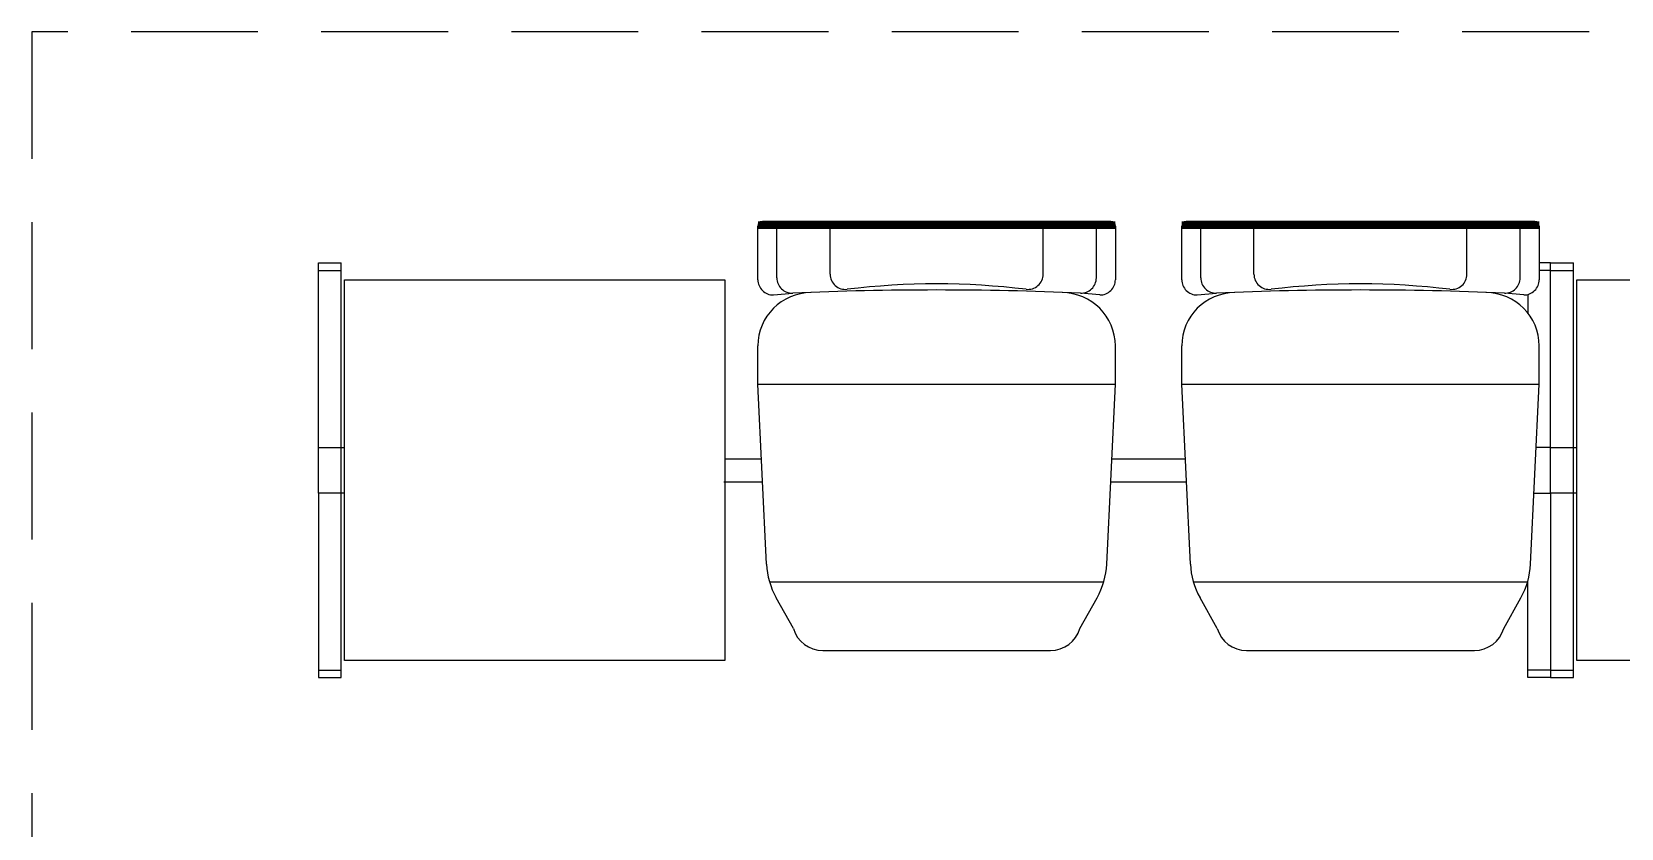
# Model space of a CAD drawing. Header units: inches. Extents: x 482566 to 494966, y -26460 to -22226.
# Drawn here: x 486400.6 to 486494.7, y -23270.6 to -23223.6 of the extents above; entities that cross this region are included whole.
import ezdxf

# ---------------------------------------------------------------- set-up
doc = ezdxf.new("R2010")
doc.units = ezdxf.units.IN
doc.header["$LTSCALE"] = 15
doc.header["$MEASUREMENT"] = 0
doc.linetypes.add('DASHED', pattern=[0.75, 0.5, -0.25])
doc.layers.add('Water Main', color=5, linetype='DASHED')

msp = doc.modelspace()

# ---------------------------------------------------------------- linework, layer by layer
at = {"linetype": 'Continuous'}
for p, q in [((486443.5967693014, -23238.21992718009, 3.811500000000003), (486443.5967693014, -23235.04717611385, 3.811500000000003)), ((486444.7217693014, -23238.11257409472, 3.811500000000003), (486444.7217693014, -23235.22717611385, 3.811500000000003)), ((486447.8717693015, -23237.89072151603, 3.811500000000003), (486447.8717693015, -23235.22717611385, 3.811500000000003)), ((486460.4717693014, -23237.89072151603, 3.811500000000003), (486460.4717693014, -23235.22717611385, 3.811500000000003)), ((486463.6217693015, -23238.11257409472, 3.811500000000003), (486463.6217693015, -23235.22717611385, 3.811500000000003)), ((486464.7467693015, -23235.04717611385, 3.811500000000003), (486464.7467693015, -23238.21992718009, 3.811500000000003)), ((486468.672689208, -23238.21992718009, 3.811500000000003), (486468.672689208, -23235.04717611385, 3.811500000000003)), ((486469.797689208, -23238.11257409472, 3.811500000000003), (486469.797689208, -23235.22717611385, 3.811500000000003)), ((486472.9476892079, -23237.89072151603, 3.811500000000003), (486472.9476892079, -23235.22717611385, 3.811500000000003)), ((486485.547689208, -23237.89072151603, 3.811500000000003), (486485.547689208, -23235.22717611385, 3.811500000000003)), ((486488.6976892079, -23238.11257409472, 3.811500000000003), (486488.6976892079, -23235.22717611385, 3.811500000000003)), ((486489.8226892079, -23235.04717611385, 3.811500000000003), (486489.8226892079, -23238.21992718009, 3.811500000000003)), ((486444.5177433955, -23239.11968275098, 3.811500000000003), (486445.6607821118, -23239.01172814194, 3.811500000000003)), ((486463.8257952075, -23239.11968275098, 3.811500000000003), (486462.6827564912, -23239.01172814194, 3.811500000000003)), ((486469.593663302, -23239.11968275098, 3.811500000000003), (486470.7367020181, -23239.01172814194, 3.811500000000003)), ((486488.9017151138, -23239.11968275098, 3.811500000000003), (486487.7586763977, -23239.01172814194, 3.811500000000003)), ((486443.5967693014, -23244.38468275098, 3.811500000000003), (486443.5967693014, -23242.13468275098, 3.811500000000003)), ((486464.7467693015, -23244.38468275098, 3.811500000000003), (486464.7467693015, -23242.13468275098, 3.811500000000003)), ((486468.672689208, -23244.38468275098, 3.811500000000003), (486468.672689208, -23242.13468275098, 3.811500000000003)), ((486489.8226892079, -23244.38468275098, 3.811500000000003), (486489.8226892079, -23242.13468275098, 3.811500000000003)), ((486443.5967693014, -23244.38468275098, 3.811500000000003), (486464.7467693015, -23244.38468275098, 3.811500000000003)), ((486444.1081791589, -23255.02200778746, 3.811500000000003), (486443.5967693014, -23244.38468275098, 3.811500000000003)), ((486464.235359444, -23255.02200778746, 3.811500000000003), (486464.7467693015, -23244.38468275098, 3.811500000000003)), ((486468.672689208, -23244.38468275098, 3.811500000000003), (486489.8226892079, -23244.38468275098, 3.811500000000003)), ((486469.1840990655, -23255.02200778746, 3.811500000000003), (486468.672689208, -23244.38468275098, 3.811500000000003)), ((486489.3112793504, -23255.02200778746, 3.811500000000003), (486489.8226892079, -23244.38468275098, 3.811500000000003)), ((486444.2885068645, -23256.08468275099, 3.811500000000003), (486464.0550317384, -23256.08468275099, 3.811500000000003)), ((486469.364426771, -23256.08468275099, 3.811500000000003), (486489.130951645, -23256.08468275099, 3.811500000000003)), ((486445.7007966134, -23258.82536738141, 3.811500000000003), (486444.6808316976, -23257.01196962549, 3.811500000000003)), ((486462.6427419895, -23258.82536738141, 3.811500000000003), (486463.6627069053, -23257.01196962549, 3.811500000000003)), ((486470.7767165198, -23258.82536738141, 3.811500000000003), (486469.7567516041, -23257.01196962549, 3.811500000000003)), ((486487.718661896, -23258.82536738141, 3.811500000000003), (486488.7386268117, -23257.01196962549, 3.811500000000003)), ((486447.4326247209, -23260.13468275098, 3.811500000000003), (486460.910913882, -23260.13468275098, 3.811500000000003)), ((486472.5085446273, -23260.13468275098, 3.811500000000003), (486485.9868337886, -23260.13468275098, 3.811500000000003))]:
    msp.add_line(p, q, dxfattribs=at)
at = {"color": 7, "linetype": 'Continuous'}
for p, q in [((486464.4767693015, -23234.77717611384, 3.811500000000003), (486443.8667693014, -23234.77717611384, 3.811500000000003)), ((486489.552689208, -23234.77717611384, 3.811500000000003), (486468.942689208, -23234.77717611384, 3.811500000000003)), ((486417.5976892078, -23248.13092943241, 3.811500000000003), (486419.1432356028, -23248.13092943241, 3.811500000000003)), ((486417.5976892078, -23250.83092943242, 3.811500000000003), (486417.5976892078, -23248.13092943241, 3.811500000000003)), ((486490.4976892078, -23248.13092943241, 3.811500000000003), (486489.6425811946, -23248.13092943241, 3.811500000000003)), ((486490.4976892078, -23250.83092943242, 3.811500000000003), (486490.4976892078, -23248.13092943241, 3.811500000000003)), ((486490.497689208, -23248.13092943241, 3.811500000000003), (486492.0432356028, -23248.13092943241, 3.811500000000003)), ((486490.497689208, -23250.83092943242, 3.811500000000003), (486490.497689208, -23248.13092943241, 3.811500000000003)), ((486441.6432356028, -23248.80592943241, 3.811500000000003), (486443.809329238, -23248.80592943241, 3.811500000000003)), ((486464.534209365, -23248.80592943241, 3.811500000000003), (486468.8852491446, -23248.80592943241, 3.811500000000003)), ((486441.5783317568, -23250.15592943242, 3.811500000000003), (486443.8742330842, -23250.15592943242, 3.811500000000003)), ((486464.4693055187, -23250.15592943242, 3.811500000000003), (486468.9501529907, -23250.15592943242, 3.811500000000003)), ((486419.1432356028, -23250.83092943242, 3.811500000000003), (486417.5976892078, -23250.83092943242, 3.811500000000003)), ((486489.5127735021, -23250.83092943242, 3.811500000000003), (486490.4976892078, -23250.83092943242, 3.811500000000003)), ((486492.0432356028, -23250.83092943242, 3.811500000000003), (486490.497689208, -23250.83092943242, 3.811500000000003))]:
    msp.add_line(p, q, dxfattribs=at)
at = {"color": 7}
for p, q in [((486417.5976892078, -23248.13092943241, 3.811500000000003), (486417.5976892078, -23237.22292943241, 3.811500000000003)), ((486417.5976892078, -23237.22292943241, 3.811500000000003), (486418.9476892079, -23237.22292943241, 3.811500000000003)), ((486418.9476892079, -23261.73892943242, 3.811500000000003), (486418.9476892079, -23237.22292943241, 3.811500000000003)), ((486490.4976892078, -23237.22292943241, 3.811500000000003), (486489.8226892079, -23237.22292943241, 3.811500000000003)), ((486490.4976892078, -23248.13092943241, 3.811500000000003), (486490.4976892078, -23237.22292943241, 3.811500000000003)), ((486490.497689208, -23248.13092943241, 3.811500000000003), (486490.497689208, -23237.22292943241, 3.811500000000003)), ((486490.497689208, -23237.22292943241, 3.811500000000003), (486491.8476892081, -23237.22292943241, 3.811500000000003)), ((486491.8476892081, -23261.73892943242, 3.811500000000003), (486491.8476892081, -23237.22292943241, 3.811500000000003)), ((486417.5976892078, -23237.67292943242, 3.811500000000003), (486418.9476892079, -23237.67292943242, 3.811500000000003)), ((486490.4976892078, -23237.67292943242, 3.811500000000003), (486489.8226892079, -23237.67292943242, 3.811500000000003)), ((486490.497689208, -23237.67292943242, 3.811500000000003), (486491.8476892081, -23237.67292943242, 3.811500000000003)), ((486489.147689208, -23239.09134843298, 3.811500000000003), (486489.147689208, -23240.18612559247, 3.811500000000003)), ((486417.5976892078, -23250.83092943242, 3.811500000000003), (486417.5976892078, -23261.73892943242, 3.811500000000003)), ((486490.4976892078, -23250.83092943242, 3.811500000000003), (486490.4976892078, -23261.73892943242, 3.811500000000003)), ((486490.497689208, -23250.83092943242, 3.811500000000003), (486490.497689208, -23261.73892943242, 3.811500000000003)), ((486489.147689208, -23261.73892943242, 3.811500000000003), (486489.147689208, -23256.02679151613, 3.811500000000003)), ((486417.5976892078, -23261.28892943241, 3.811500000000003), (486418.9476892079, -23261.28892943241, 3.811500000000003)), ((486490.4976892078, -23261.28892943241, 3.811500000000003), (486489.147689208, -23261.28892943241, 3.811500000000003)), ((486490.497689208, -23261.28892943241, 3.811500000000003), (486491.8476892081, -23261.28892943241, 3.811500000000003)), ((486417.5976892078, -23261.73892943242, 3.811500000000003), (486418.9476892079, -23261.73892943242, 3.811500000000003)), ((486490.4976892078, -23261.73892943242, 3.811500000000003), (486489.147689208, -23261.73892943242, 3.811500000000003)), ((486490.497689208, -23261.73892943242, 3.811500000000003), (486491.8476892081, -23261.73892943242, 3.811500000000003))]:
    msp.add_line(p, q, dxfattribs=at)
at = {"color": 0, "linetype": 'Continuous'}
for p, q in [((486419.1432356028, -23238.23092943241, 3.811500000000003), (486441.6432356028, -23238.23092943241, 3.811500000000003)), ((486419.1432356028, -23260.73092943241, 3.811500000000003), (486419.1432356028, -23238.23092943241, 3.811500000000003)), ((486441.6432356028, -23238.23092943241, 3.811500000000003), (486441.6432356028, -23260.73092943241, 3.811500000000003)), ((486492.0432356028, -23238.23092943241, 3.811500000000003), (486514.543235603, -23238.23092943241, 3.811500000000003)), ((486492.0432356028, -23260.73092943241, 3.811500000000003), (486492.0432356028, -23238.23092943241, 3.811500000000003)), ((486441.6432356028, -23260.73092943241, 3.811500000000003), (486419.1432356028, -23260.73092943241, 3.811500000000003)), ((486514.543235603, -23260.73092943241, 3.811500000000003), (486492.0432356028, -23260.73092943241, 3.811500000000003))]:
    msp.add_line(p, q, dxfattribs=at)
at = {"color": 7, "linetype": 'Continuous', "const_width": 0.45, "elevation": 3.811500000000003}
for points in [[(486464.7467693015, -23235.00217611384), (486443.5967693014, -23235.00217611384)], [(486489.8226892079, -23235.00217611384), (486468.672689208, -23235.00217611384)]]:
    msp.add_lwpolyline(points, dxfattribs=at)
at = {"linetype": 'Continuous'}
for centre, radius, start, end in [((486443.8667693014, -23235.04717611385, 3.811500000000003), 0.27, 90, 180), ((486464.4767693015, -23235.04717611385, 3.811500000000003), 0.27, 0, 90), ((486468.942689208, -23235.04717611385, 3.811500000000003), 0.27, 90, 180), ((486489.552689208, -23235.04717611385, 3.811500000000003), 0.27, 0, 90), ((486445.6217693015, -23238.11257409472, 3.811500000000003), 0.8999999999999999, 180, 272.4844110937242), ((486448.7717693014, -23237.89072151603, 3.811500000000003), 0.8999999999999999, 180, 276.857648416153), ((486459.5717693015, -23237.89072151603, 3.811500000000003), 0.8999999999999999, 263.142351583847, 0), ((486462.7217693014, -23238.11257409472, 3.811500000000003), 0.8999999999999999, 267.5155889062758, 0), ((486470.6976892079, -23238.11257409472, 3.811500000000003), 0.8999999999999999, 180, 272.4844110937242), ((486473.8476892078, -23237.89072151603, 3.811500000000003), 0.8999999999999999, 180, 276.857648416153), ((486484.647689208, -23237.89072151603, 3.811500000000003), 0.8999999999999999, 263.142351583847, 0), ((486487.797689208, -23238.11257409472, 3.811500000000003), 0.8999999999999999, 267.5155889062758, 0), ((486444.4967693015, -23238.21992718009, 3.811500000000003), 0.8999999999999999, 180, 271.3353731885991), ((486446.7467693015, -23242.13468275098, 3.811500000000003), 3.149999999999999, 90, 180), ((486454.1717693015, -23435.17008044812, 3.811500000000003), 196.3429043342685, 87.5155889062758, 92.48441109372422), ((486454.1717693015, -23282.79217611385, 3.811500000000003), 44.32499999999999, 83.14235158384696, 96.85764841615305), ((486461.5967693014, -23242.13468275098, 3.811500000000003), 3.149999999999999, 0, 90), ((486463.8467693014, -23238.21992718009, 3.811500000000003), 0.8999999999999999, 268.6646268114009, 0), ((486469.5726892079, -23238.21992718009, 3.811500000000003), 0.8999999999999999, 180, 271.3353731885991), ((486471.8226892079, -23242.13468275098, 3.811500000000003), 3.149999999999999, 90, 180), ((486479.2476892078, -23435.17008044812, 3.811500000000003), 196.3429043342685, 87.5155889062758, 92.48441109372422), ((486479.2476892078, -23282.79217611385, 3.811500000000003), 44.32499999999999, 83.14235158384696, 96.85764841615305), ((486486.672689208, -23242.13468275098, 3.811500000000003), 3.149999999999999, 0, 90), ((486488.922689208, -23238.21992718009, 3.811500000000003), 0.8999999999999999, 268.6646268114009, 0), ((486448.6029875285, -23254.80591123124, 3.811500000000003), 4.5, 182.7524854003798, 209.3560416747139), ((486459.7405510744, -23254.80591123124, 3.811500000000003), 4.5, 330.6439583252862, 357.2475145996202), ((486473.678907435, -23254.80591123124, 3.811500000000003), 4.5, 182.7524854003798, 209.3560416747139), ((486484.8164709808, -23254.80591123124, 3.811500000000003), 4.5, 330.6439583252862, 357.2475145996202), ((486447.4326247209, -23258.33468275099, 3.811500000000003), 1.8, 195.8191939464574, 270), ((486460.910913882, -23258.33468275099, 3.811500000000003), 1.8, 270, 344.1808060535426), ((486472.5085446273, -23258.33468275099, 3.811500000000003), 1.8, 195.8191939464574, 270), ((486485.9868337886, -23258.33468275099, 3.811500000000003), 1.8, 270, 344.1808060535426)]:
    msp.add_arc(centre, radius, start, end, dxfattribs=at)
at = {"layer": 'Water Main'}
for p, q in [((486537.7716108702, -23223.5679787407, 10.3516575900686), (486400.6437081749, -23223.56797874069, 10.3516575900686)), ((486400.643708175, -23223.56797874069, 10.3516575900686), (486400.643708178, -23571.22065131222, 10.35165759025404))]:
    msp.add_line(p, q, dxfattribs=at)

doc.saveas('drawing.dxf')
